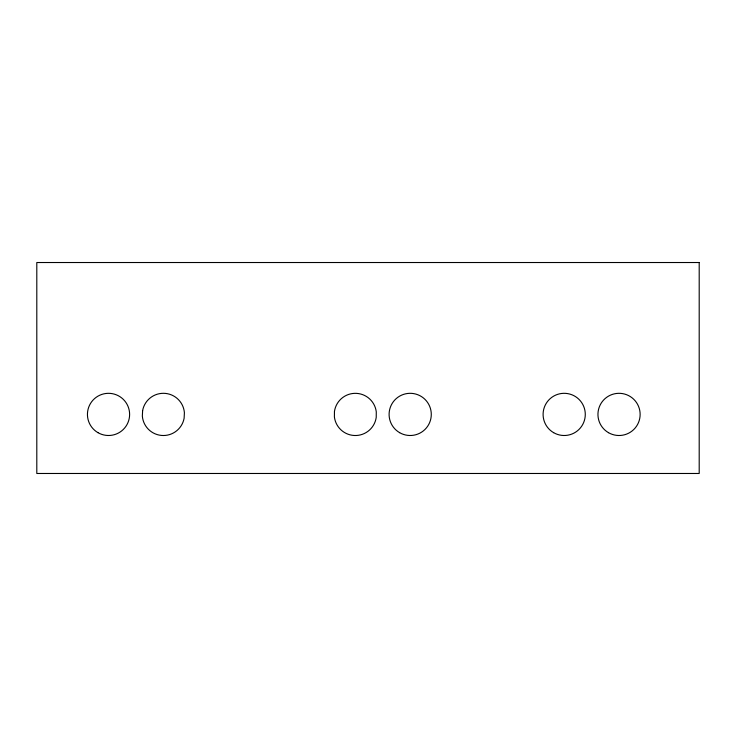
<?xml version="1.0" encoding="UTF-8"?>
<svg xmlns="http://www.w3.org/2000/svg" width="736" height="736" viewBox="0 0 736 736"><rect width="100%" height="100%" fill="white"/><g stroke="black" fill="none" stroke-linecap="round" stroke-linejoin="round"><path stroke-width="1.1" d="M334.457 411.47L334.402 416.981A21.096 21.096 0 0 0 376.234 417.349L376.28 411.838A21.096 21.096 0 0 0 334.457 411.47M142.628 410.578L142.342 416.079A21.096 21.096 0 0 0 184.12 418.241L184.405 412.74A21.096 21.096 0 0 0 142.628 410.578M699.2 262.522L36.8 262.522L36.8 473.478L699.2 473.478L699.2 262.522M608.488 432.676A21.096 21.096 0 0 0 640.136 414.414A21.096 21.096 0 0 0 608.488 396.143A21.096 21.096 0 0 0 608.488 432.676M399.639 432.676A21.096 21.096 0 0 0 431.287 414.414A21.096 21.096 0 0 0 399.639 396.143A21.096 21.096 0 0 0 399.639 432.676M553.638 432.676A21.096 21.096 0 0 0 585.286 414.414A21.096 21.096 0 0 0 553.638 396.143A21.096 21.096 0 0 0 553.638 432.676M97.98 432.676A21.096 21.096 0 0 0 129.619 414.414A21.096 21.096 0 0 0 97.98 396.143A21.096 21.096 0 0 0 97.98 432.676"/></g></svg>
